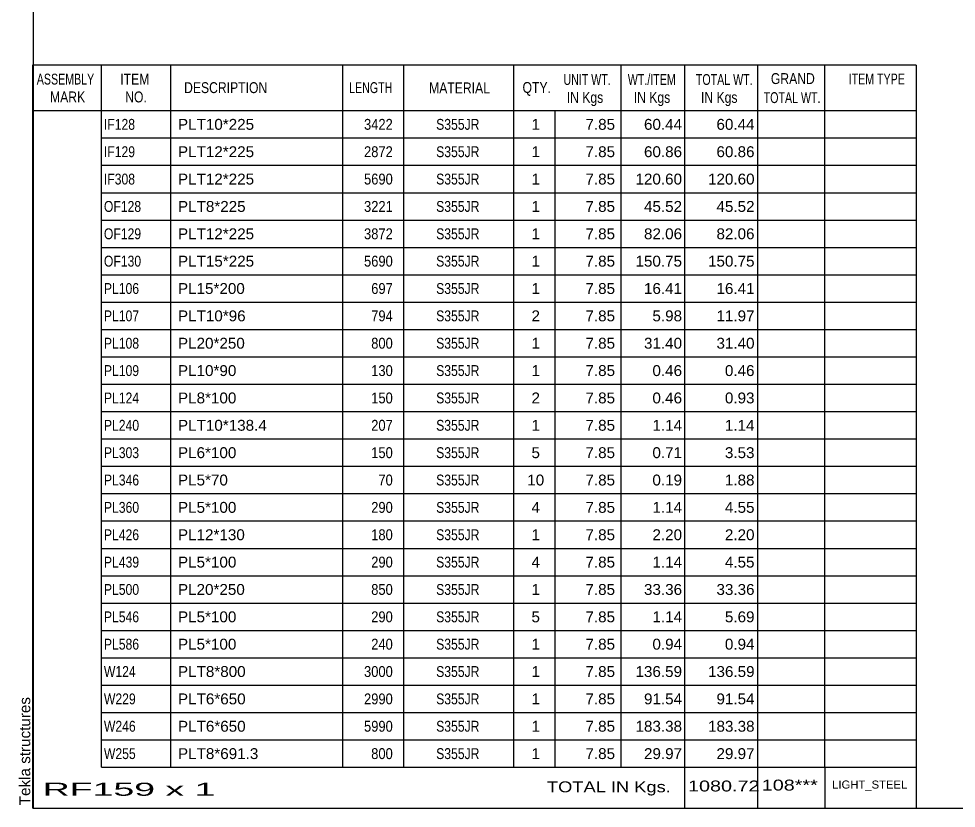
# Model space of a CAD drawing. Header units: millimetres. Extents: x -1014 to -611, y -182 to 95.
# Drawn here: x -1013.8 to -849.4, y -182.2 to -43.7 of the extents above; entities that cross this region are included whole.
import ezdxf

# ---------------------------------------------------------------- set-up
doc = ezdxf.new("R2010")
doc.units = ezdxf.units.MM
doc.styles.add('Arial', font='ARIAL.TTF', dxfattribs={"height": 0.2})

# ---------------------------------------------------------------- blocks, each defined once
blk = doc.blocks.new('Unknown-624476792-1210')
at = {"color": 5, "linetype": 'Continuous'}
for p, q in [((-1011.28, 94.86), (-1011.28, -182.14)), ((-1011.28, -182.14), (-611.28, -182.14))]:
    blk.add_line(p, q, dxfattribs=at)
at = {"color": 174, "linetype": 'Continuous', "style": 'Arial'}
blk.add_text('Tekla structures', height=1.9102, rotation=90, dxfattribs=at).set_placement((-1011.78, -181.64))
blk = doc.blocks.new('CBS_BOM-624476792-12893')
at = {"color": 7, "linetype": 'Continuous'}
for p, q in [((-1011.31, -59.77), (-1011.31, -51.77)), ((-1011.31, -51.77), (-856.39, -51.77)), ((-999.31, -59.77), (-999.31, -51.77)), ((-987.12, -59.77), (-987.12, -51.77)), ((-956.96, -59.77), (-956.96, -51.77)), ((-946.28, -59.77), (-946.28, -51.77)), ((-926.96, -59.77), (-926.96, -51.77)), ((-908.16, -59.77), (-908.16, -51.77)), ((-896.95, -59.77), (-896.95, -51.77)), ((-884.16, -59.77), (-884.16, -51.77)), ((-872.41, -59.77), (-872.41, -51.77)), ((-856.39, -51.78), (-856.4, -59.76)), ((-1011.31, -59.77), (-856.39, -59.77)), ((-1011.31, -64.57), (-1011.31, -59.77)), ((-999.31, -64.57), (-999.31, -59.77)), ((-987.12, -64.57), (-987.12, -59.77)), ((-956.96, -64.57), (-956.96, -59.77)), ((-946.28, -64.57), (-946.28, -59.77)), ((-926.96, -64.57), (-926.96, -59.77)), ((-919.7, -64.57), (-919.7, -59.77)), ((-908.16, -64.57), (-908.16, -59.77)), ((-896.95, -64.57), (-896.95, -59.77)), ((-884.16, -64.57), (-884.16, -59.77)), ((-872.4, -64.57), (-872.4, -59.77)), ((-856.39, -59.78), (-856.39, -64.57)), ((-1011.31, -69.37), (-1011.31, -64.57)), ((-999.31, -64.57), (-856.39, -64.57)), ((-999.31, -69.37), (-999.31, -64.57)), ((-987.12, -69.37), (-987.12, -64.57)), ((-956.96, -69.37), (-956.96, -64.57)), ((-946.28, -69.37), (-946.28, -64.57)), ((-926.96, -69.37), (-926.96, -64.57)), ((-919.7, -69.37), (-919.7, -64.57)), ((-908.16, -69.37), (-908.16, -64.57)), ((-896.95, -69.37), (-896.95, -64.57)), ((-884.16, -69.37), (-884.16, -64.57)), ((-872.4, -69.37), (-872.4, -64.57)), ((-856.39, -64.58), (-856.39, -69.37)), ((-1011.31, -74.17), (-1011.31, -69.37)), ((-999.31, -69.37), (-856.39, -69.37)), ((-999.31, -74.17), (-999.31, -69.37)), ((-987.12, -74.17), (-987.12, -69.37)), ((-956.96, -74.17), (-956.96, -69.37)), ((-946.28, -74.17), (-946.28, -69.37)), ((-926.96, -74.17), (-926.96, -69.37)), ((-919.7, -74.17), (-919.7, -69.37)), ((-908.16, -74.17), (-908.16, -69.37)), ((-896.95, -74.17), (-896.95, -69.37)), ((-884.16, -74.17), (-884.16, -69.37)), ((-872.4, -74.17), (-872.4, -69.37)), ((-856.39, -69.38), (-856.39, -74.17)), ((-1011.31, -78.97), (-1011.31, -74.17)), ((-999.31, -74.17), (-856.39, -74.17)), ((-999.31, -78.97), (-999.31, -74.17)), ((-987.12, -78.97), (-987.12, -74.17)), ((-956.96, -78.97), (-956.96, -74.17)), ((-946.28, -78.97), (-946.28, -74.17)), ((-926.96, -78.97), (-926.96, -74.17)), ((-919.7, -78.97), (-919.7, -74.17)), ((-908.16, -78.97), (-908.16, -74.17)), ((-896.95, -78.97), (-896.95, -74.17)), ((-884.16, -78.97), (-884.16, -74.17)), ((-872.4, -78.97), (-872.4, -74.17)), ((-856.39, -74.18), (-856.39, -78.97)), ((-1011.31, -83.77), (-1011.31, -78.97)), ((-999.31, -78.97), (-856.39, -78.97)), ((-999.31, -83.77), (-999.31, -78.97)), ((-987.12, -83.77), (-987.12, -78.97)), ((-956.96, -83.77), (-956.96, -78.97)), ((-946.28, -83.77), (-946.28, -78.97)), ((-926.96, -83.77), (-926.96, -78.97)), ((-919.7, -83.77), (-919.7, -78.97)), ((-908.16, -83.77), (-908.16, -78.97)), ((-896.95, -83.77), (-896.95, -78.97)), ((-884.16, -83.77), (-884.16, -78.97)), ((-872.4, -83.77), (-872.4, -78.97)), ((-856.39, -78.98), (-856.39, -83.77)), ((-1011.31, -88.57), (-1011.31, -83.77)), ((-999.31, -83.77), (-856.39, -83.77)), ((-999.31, -88.57), (-999.31, -83.77)), ((-987.12, -88.57), (-987.12, -83.77)), ((-956.96, -88.57), (-956.96, -83.77)), ((-946.28, -88.57), (-946.28, -83.77)), ((-926.96, -88.57), (-926.96, -83.77)), ((-919.7, -88.57), (-919.7, -83.77)), ((-908.16, -88.57), (-908.16, -83.77)), ((-896.95, -88.57), (-896.95, -83.77)), ((-884.16, -88.57), (-884.16, -83.77)), ((-872.4, -88.57), (-872.4, -83.77)), ((-856.39, -83.78), (-856.39, -88.57)), ((-1011.31, -93.37), (-1011.31, -88.57)), ((-999.31, -88.57), (-856.39, -88.57)), ((-999.31, -93.37), (-999.31, -88.57)), ((-987.12, -93.37), (-987.12, -88.57)), ((-956.96, -93.37), (-956.96, -88.57)), ((-946.28, -93.37), (-946.28, -88.57)), ((-926.96, -93.37), (-926.96, -88.57)), ((-919.7, -93.37), (-919.7, -88.57)), ((-908.16, -93.37), (-908.16, -88.57)), ((-896.95, -93.37), (-896.95, -88.57)), ((-884.16, -93.37), (-884.16, -88.57)), ((-872.4, -93.37), (-872.4, -88.57)), ((-856.39, -88.58), (-856.39, -93.37)), ((-1011.31, -98.17), (-1011.31, -93.37)), ((-999.31, -93.37), (-856.39, -93.37)), ((-999.31, -98.17), (-999.31, -93.37)), ((-987.12, -98.17), (-987.12, -93.37)), ((-956.96, -98.17), (-956.96, -93.37)), ((-946.28, -98.17), (-946.28, -93.37)), ((-926.96, -98.17), (-926.96, -93.37)), ((-919.7, -98.17), (-919.7, -93.37)), ((-908.16, -98.17), (-908.16, -93.37)), ((-896.95, -98.17), (-896.95, -93.37)), ((-884.16, -98.17), (-884.16, -93.37)), ((-872.4, -98.17), (-872.4, -93.37)), ((-856.39, -93.38), (-856.39, -98.17)), ((-1011.31, -102.97), (-1011.31, -98.17)), ((-999.31, -98.17), (-856.39, -98.17)), ((-999.31, -102.97), (-999.31, -98.17)), ((-987.12, -102.97), (-987.12, -98.17)), ((-956.96, -102.97), (-956.96, -98.17)), ((-946.28, -102.97), (-946.28, -98.17)), ((-926.96, -102.97), (-926.96, -98.17)), ((-919.7, -102.97), (-919.7, -98.17)), ((-908.16, -102.97), (-908.16, -98.17)), ((-896.95, -102.97), (-896.95, -98.17)), ((-884.16, -102.97), (-884.16, -98.17)), ((-872.4, -102.97), (-872.4, -98.17)), ((-856.39, -98.18), (-856.39, -102.97)), ((-1011.31, -107.77), (-1011.31, -102.97)), ((-999.31, -102.97), (-856.39, -102.97)), ((-999.31, -107.77), (-999.31, -102.97)), ((-987.12, -107.77), (-987.12, -102.97)), ((-956.96, -107.77), (-956.96, -102.97)), ((-946.28, -107.77), (-946.28, -102.97)), ((-926.96, -107.77), (-926.96, -102.97)), ((-919.7, -107.77), (-919.7, -102.97)), ((-908.16, -107.77), (-908.16, -102.97)), ((-896.95, -107.77), (-896.95, -102.97)), ((-884.16, -107.77), (-884.16, -102.97)), ((-872.4, -107.77), (-872.4, -102.97)), ((-856.39, -102.98), (-856.39, -107.77)), ((-1011.31, -112.57), (-1011.31, -107.77)), ((-999.31, -107.77), (-856.39, -107.77)), ((-999.31, -112.57), (-999.31, -107.77)), ((-987.12, -112.57), (-987.12, -107.77)), ((-956.96, -112.57), (-956.96, -107.77)), ((-946.28, -112.57), (-946.28, -107.77)), ((-926.96, -112.57), (-926.96, -107.77)), ((-919.7, -112.57), (-919.7, -107.77)), ((-908.16, -112.57), (-908.16, -107.77)), ((-896.95, -112.57), (-896.95, -107.77)), ((-884.16, -112.57), (-884.16, -107.77)), ((-872.4, -112.57), (-872.4, -107.77)), ((-856.39, -107.78), (-856.39, -112.57)), ((-1011.31, -117.37), (-1011.31, -112.57)), ((-999.31, -112.57), (-856.39, -112.57)), ((-999.31, -117.37), (-999.31, -112.57)), ((-987.12, -117.37), (-987.12, -112.57)), ((-956.96, -117.37), (-956.96, -112.57)), ((-946.28, -117.37), (-946.28, -112.57)), ((-926.96, -117.37), (-926.96, -112.57)), ((-919.7, -117.37), (-919.7, -112.57)), ((-908.16, -117.37), (-908.16, -112.57)), ((-896.95, -117.37), (-896.95, -112.57)), ((-884.16, -117.37), (-884.16, -112.57)), ((-872.4, -117.37), (-872.4, -112.57)), ((-856.39, -112.58), (-856.39, -117.37)), ((-1011.31, -122.17), (-1011.31, -117.37)), ((-999.31, -117.37), (-856.39, -117.37)), ((-999.31, -122.17), (-999.31, -117.37)), ((-987.12, -122.17), (-987.12, -117.37)), ((-956.96, -122.17), (-956.96, -117.37)), ((-946.28, -122.17), (-946.28, -117.37)), ((-926.96, -122.17), (-926.96, -117.37)), ((-919.7, -122.17), (-919.7, -117.37)), ((-908.16, -122.17), (-908.16, -117.37)), ((-896.95, -122.17), (-896.95, -117.37)), ((-884.16, -122.17), (-884.16, -117.37)), ((-872.4, -122.17), (-872.4, -117.37)), ((-856.39, -117.38), (-856.39, -122.17)), ((-1011.31, -126.97), (-1011.31, -122.17)), ((-999.31, -122.17), (-856.39, -122.17)), ((-999.31, -126.97), (-999.31, -122.17)), ((-987.12, -126.97), (-987.12, -122.17)), ((-956.96, -126.97), (-956.96, -122.17)), ((-946.28, -126.97), (-946.28, -122.17)), ((-926.96, -126.97), (-926.96, -122.17)), ((-919.7, -126.97), (-919.7, -122.17)), ((-908.16, -126.97), (-908.16, -122.17)), ((-896.95, -126.97), (-896.95, -122.17)), ((-884.16, -126.97), (-884.16, -122.17)), ((-872.4, -126.97), (-872.4, -122.17)), ((-856.39, -122.18), (-856.39, -126.97)), ((-1011.31, -131.77), (-1011.31, -126.97)), ((-999.31, -126.97), (-856.39, -126.97)), ((-999.31, -131.77), (-999.31, -126.97)), ((-987.12, -131.77), (-987.12, -126.97)), ((-956.96, -131.77), (-956.96, -126.97)), ((-946.28, -131.77), (-946.28, -126.97)), ((-926.96, -131.77), (-926.96, -126.97)), ((-919.7, -131.77), (-919.7, -126.97)), ((-908.16, -131.77), (-908.16, -126.97)), ((-896.95, -131.77), (-896.95, -126.97)), ((-884.16, -131.77), (-884.16, -126.97)), ((-872.4, -131.77), (-872.4, -126.97)), ((-856.39, -126.98), (-856.39, -131.77)), ((-1011.31, -136.57), (-1011.31, -131.77)), ((-999.31, -131.77), (-856.39, -131.77)), ((-999.31, -136.57), (-999.31, -131.77)), ((-987.12, -136.57), (-987.12, -131.77)), ((-956.96, -136.57), (-956.96, -131.77)), ((-946.28, -136.57), (-946.28, -131.77)), ((-926.96, -136.57), (-926.96, -131.77)), ((-919.7, -136.57), (-919.7, -131.77)), ((-908.16, -136.57), (-908.16, -131.77)), ((-896.95, -136.57), (-896.95, -131.77)), ((-884.16, -136.57), (-884.16, -131.77)), ((-872.4, -136.57), (-872.4, -131.77)), ((-856.39, -131.78), (-856.39, -136.57)), ((-1011.31, -141.37), (-1011.31, -136.57)), ((-999.31, -136.57), (-856.39, -136.57)), ((-999.31, -141.37), (-999.31, -136.57)), ((-987.12, -141.37), (-987.12, -136.57)), ((-956.96, -141.37), (-956.96, -136.57)), ((-946.28, -141.37), (-946.28, -136.57)), ((-926.96, -141.37), (-926.96, -136.57)), ((-919.7, -141.37), (-919.7, -136.57)), ((-908.16, -141.37), (-908.16, -136.57)), ((-896.95, -141.37), (-896.95, -136.57)), ((-884.16, -141.37), (-884.16, -136.57)), ((-872.4, -141.37), (-872.4, -136.57)), ((-856.39, -136.58), (-856.39, -141.37)), ((-1011.31, -146.17), (-1011.31, -141.37)), ((-999.31, -141.37), (-856.39, -141.37)), ((-999.31, -146.17), (-999.31, -141.37)), ((-987.12, -146.17), (-987.12, -141.37)), ((-956.96, -146.17), (-956.96, -141.37)), ((-946.28, -146.17), (-946.28, -141.37)), ((-926.96, -146.17), (-926.96, -141.37)), ((-919.7, -146.17), (-919.7, -141.37)), ((-908.16, -146.17), (-908.16, -141.37)), ((-896.95, -146.17), (-896.95, -141.37)), ((-884.16, -146.17), (-884.16, -141.37)), ((-872.4, -146.17), (-872.4, -141.37)), ((-856.39, -141.38), (-856.39, -146.17)), ((-1011.31, -150.97), (-1011.31, -146.17)), ((-999.31, -146.17), (-856.39, -146.17)), ((-999.31, -150.97), (-999.31, -146.17)), ((-987.12, -150.97), (-987.12, -146.17)), ((-956.96, -150.97), (-956.96, -146.17)), ((-946.28, -150.97), (-946.28, -146.17)), ((-926.96, -150.97), (-926.96, -146.17)), ((-919.7, -150.97), (-919.7, -146.17)), ((-908.16, -150.97), (-908.16, -146.17)), ((-896.95, -150.97), (-896.95, -146.17)), ((-884.16, -150.97), (-884.16, -146.17)), ((-872.4, -150.97), (-872.4, -146.17)), ((-856.39, -146.18), (-856.39, -150.97)), ((-1011.31, -155.77), (-1011.31, -150.97)), ((-999.31, -150.97), (-856.39, -150.97)), ((-999.31, -155.77), (-999.31, -150.97)), ((-987.12, -155.77), (-987.12, -150.97)), ((-956.96, -155.77), (-956.96, -150.97)), ((-946.28, -155.77), (-946.28, -150.97)), ((-926.96, -155.77), (-926.96, -150.97)), ((-919.7, -155.77), (-919.7, -150.97)), ((-908.16, -155.77), (-908.16, -150.97)), ((-896.95, -155.77), (-896.95, -150.97)), ((-884.16, -155.77), (-884.16, -150.97)), ((-872.4, -155.77), (-872.4, -150.97)), ((-856.39, -150.98), (-856.39, -155.77)), ((-1011.31, -160.57), (-1011.31, -155.77)), ((-999.31, -155.77), (-856.39, -155.77)), ((-999.31, -160.57), (-999.31, -155.77)), ((-987.12, -160.57), (-987.12, -155.77)), ((-956.96, -160.57), (-956.96, -155.77)), ((-946.28, -160.57), (-946.28, -155.77)), ((-926.96, -160.57), (-926.96, -155.77)), ((-919.7, -160.57), (-919.7, -155.77)), ((-908.16, -160.57), (-908.16, -155.77)), ((-896.95, -160.57), (-896.95, -155.77)), ((-884.16, -160.57), (-884.16, -155.77)), ((-872.4, -160.57), (-872.4, -155.77)), ((-856.39, -155.78), (-856.39, -160.57)), ((-1011.31, -165.37), (-1011.31, -160.57)), ((-999.31, -160.57), (-856.39, -160.57)), ((-999.31, -165.37), (-999.31, -160.57)), ((-987.12, -165.37), (-987.12, -160.57)), ((-956.96, -165.37), (-956.96, -160.57)), ((-946.28, -165.37), (-946.28, -160.57)), ((-926.96, -165.37), (-926.96, -160.57)), ((-919.7, -165.37), (-919.7, -160.57)), ((-908.16, -165.37), (-908.16, -160.57)), ((-896.95, -165.37), (-896.95, -160.57)), ((-884.16, -165.37), (-884.16, -160.57)), ((-872.4, -165.37), (-872.4, -160.57)), ((-856.39, -160.58), (-856.39, -165.37)), ((-1011.31, -170.17), (-1011.31, -165.37)), ((-999.31, -165.37), (-856.39, -165.37)), ((-999.31, -170.17), (-999.31, -165.37)), ((-987.12, -170.17), (-987.12, -165.37)), ((-956.96, -170.17), (-956.96, -165.37)), ((-946.28, -170.17), (-946.28, -165.37)), ((-926.96, -170.17), (-926.96, -165.37)), ((-919.7, -170.17), (-919.7, -165.37)), ((-908.16, -170.17), (-908.16, -165.37)), ((-896.95, -170.17), (-896.95, -165.37)), ((-884.16, -170.17), (-884.16, -165.37)), ((-872.4, -170.17), (-872.4, -165.37)), ((-856.39, -165.38), (-856.39, -170.17)), ((-1011.31, -174.97), (-1011.31, -170.17)), ((-999.31, -170.17), (-856.39, -170.17)), ((-999.31, -174.97), (-999.31, -170.17)), ((-987.12, -174.97), (-987.12, -170.17)), ((-956.96, -174.97), (-956.96, -170.17)), ((-946.28, -174.97), (-946.28, -170.17)), ((-926.96, -174.97), (-926.96, -170.17)), ((-919.7, -174.97), (-919.7, -170.17)), ((-908.16, -174.97), (-908.16, -170.17)), ((-896.95, -174.97), (-896.95, -170.17)), ((-884.16, -174.97), (-884.16, -170.17)), ((-872.4, -174.97), (-872.4, -170.17)), ((-856.39, -170.18), (-856.39, -174.97)), ((-1011.31, -182.17), (-1011.31, -174.99)), ((-999.31, -174.97), (-856.39, -174.97)), ((-896.95, -182.17), (-896.95, -174.99)), ((-884.16, -182.17), (-884.16, -174.99)), ((-872.36, -182.17), (-872.36, -174.99)), ((-856.39, -174.97), (-856.39, -182.17)), ((-1011.31, -182.17), (-856.39, -182.17))]:
    blk.add_line(p, q, dxfattribs=at)
at = {"color": 3, "linetype": 'Continuous', "style": 'Arial'}
for s, height, width, p in [('ASSEMBLY', 1.91, 0.7, (-1010.63, -55.2)), ('ITEM', 1.91, 0.8, (-995.99, -55.2)), ('UNIT WT.', 1.91, 0.7, (-918.27, -55.27)), ('WT./ITEM', 1.91, 0.7, (-906.98, -55.27)), ('TOTAL WT.', 1.91, 0.7, (-895.04, -55.27)), ('GRAND', 1.91, 0.8, (-881.89, -55.11)), ('ITEM TYPE', 1.91, 0.7, (-868.25, -55.19)), ('DESCRIPTION', 1.9102, 0.8, (-984.8, -56.7)), ('LENGTH', 1.91, 0.7, (-955.85, -56.7)), ('MATERIAL', 1.91, 0.8, (-941.83, -56.75)), ('QTY.', 1.91, 0.8, (-925.44, -56.67)), ('MARK', 1.91, 0.8, (-1008.31, -58.33)), ('NO.', 1.91, 0.8, (-995.13, -58.33)), ('IN Kgs', 1.91, 0.8, (-917.69, -58.41)), ('IN Kgs', 1.91, 0.8, (-905.94, -58.41)), ('IN Kgs', 1.91, 0.8, (-894.15, -58.41)), ('TOTAL WT.', 1.91, 0.7, (-883.15, -58.45))]:
    blk.add_text(s, height=height, dxfattribs=dict(at, width=width)).set_placement(p)
at = {"color": 7, "linetype": 'Continuous', "style": 'Arial'}
for s, width, p in [('IF128', 0.8, (-998.86, -63.14)), ('3422', 0.85, (-953.24, -63.14)), ('S355JR', 0.8, (-940.59, -63.14)), ('IF129', 0.8, (-998.86, -67.94)), ('2872', 0.85, (-953.24, -67.94)), ('S355JR', 0.8, (-940.59, -67.94)), ('IF308', 0.8, (-998.86, -72.74)), ('5690', 0.85, (-953.24, -72.74)), ('S355JR', 0.8, (-940.59, -72.74)), ('OF128', 0.8, (-998.86, -77.54)), ('3221', 0.85, (-953.24, -77.54)), ('S355JR', 0.8, (-940.59, -77.54)), ('OF129', 0.8, (-998.86, -82.34)), ('3872', 0.85, (-953.24, -82.34)), ('S355JR', 0.8, (-940.59, -82.34)), ('OF130', 0.8, (-998.86, -87.14)), ('5690', 0.85, (-953.24, -87.14)), ('S355JR', 0.8, (-940.59, -87.14)), ('PL106', 0.8, (-998.86, -91.94)), ('697', 0.85, (-951.98, -91.94)), ('S355JR', 0.8, (-940.59, -91.94)), ('PL107', 0.8, (-998.86, -96.74)), ('794', 0.85, (-951.98, -96.74)), ('S355JR', 0.8, (-940.59, -96.74)), ('PL108', 0.8, (-998.86, -101.54)), ('800', 0.85, (-951.98, -101.54)), ('S355JR', 0.8, (-940.59, -101.54)), ('PL109', 0.8, (-998.86, -106.34)), ('130', 0.85, (-951.98, -106.34)), ('S355JR', 0.8, (-940.59, -106.34)), ('PL124', 0.8, (-998.86, -111.14)), ('150', 0.85, (-951.98, -111.14)), ('S355JR', 0.8, (-940.59, -111.14)), ('PL240', 0.8, (-998.86, -115.94)), ('207', 0.85, (-951.98, -115.94)), ('S355JR', 0.8, (-940.59, -115.94)), ('PL303', 0.8, (-998.86, -120.74)), ('150', 0.85, (-951.98, -120.74)), ('S355JR', 0.8, (-940.59, -120.74)), ('PL346', 0.8, (-998.86, -125.54)), ('70', 0.85, (-950.72, -125.54)), ('S355JR', 0.8, (-940.59, -125.54)), ('PL360', 0.8, (-998.86, -130.34)), ('290', 0.85, (-951.98, -130.34)), ('S355JR', 0.8, (-940.59, -130.34)), ('PL426', 0.8, (-998.86, -135.14)), ('180', 0.85, (-951.98, -135.14)), ('S355JR', 0.8, (-940.59, -135.14)), ('PL439', 0.8, (-998.86, -139.94)), ('290', 0.85, (-951.98, -139.94)), ('S355JR', 0.8, (-940.59, -139.94)), ('PL500', 0.8, (-998.86, -144.74)), ('850', 0.85, (-951.98, -144.74)), ('S355JR', 0.8, (-940.59, -144.74)), ('PL546', 0.8, (-998.86, -149.54)), ('290', 0.85, (-951.98, -149.54)), ('S355JR', 0.8, (-940.59, -149.54)), ('PL586', 0.8, (-998.86, -154.34)), ('240', 0.85, (-951.98, -154.34)), ('S355JR', 0.8, (-940.59, -154.34)), ('W124', 0.8, (-998.86, -159.14)), ('3000', 0.85, (-953.24, -159.14)), ('S355JR', 0.8, (-940.59, -159.14)), ('W229', 0.8, (-998.86, -163.94)), ('2990', 0.85, (-953.24, -163.94)), ('S355JR', 0.8, (-940.59, -163.94)), ('W246', 0.8, (-998.86, -168.74)), ('5990', 0.85, (-953.24, -168.74)), ('S355JR', 0.8, (-940.59, -168.74)), ('W255', 0.8, (-998.86, -173.54)), ('800', 0.85, (-951.98, -173.54)), ('S355JR', 0.8, (-940.59, -173.54))]:
    blk.add_text(s, height=1.91, dxfattribs=dict(at, width=width)).set_placement(p)
for s, height, p in [('PLT10*225', 1.91, (-985.87, -63.14)), ('1', 1.91, (-923.87, -63.14)), ('7.85', 1.91, (-914.41, -63.14)), ('60.44', 1.91, (-904.14, -63.14)), ('60.44', 1.91, (-891.43, -63.14)), ('PLT12*225', 1.91, (-985.87, -67.94)), ('1', 1.91, (-923.87, -67.94)), ('7.85', 1.91, (-914.41, -67.94)), ('60.86', 1.91, (-904.14, -67.94)), ('60.86', 1.91, (-891.43, -67.94)), ('PLT12*225', 1.91, (-985.87, -72.74)), ('1', 1.91, (-923.87, -72.74)), ('7.85', 1.91, (-914.41, -72.74)), ('120.60', 1.91, (-905.63, -72.74)), ('120.60', 1.91, (-892.91, -72.74)), ('PLT8*225', 1.91, (-985.87, -77.54)), ('1', 1.91, (-923.87, -77.54)), ('7.85', 1.91, (-914.41, -77.54)), ('45.52', 1.91, (-904.14, -77.54)), ('45.52', 1.91, (-891.43, -77.54)), ('PLT12*225', 1.91, (-985.87, -82.34)), ('1', 1.91, (-923.87, -82.34)), ('7.85', 1.91, (-914.41, -82.34)), ('82.06', 1.91, (-904.14, -82.34)), ('82.06', 1.91, (-891.43, -82.34)), ('PLT15*225', 1.91, (-985.87, -87.14)), ('1', 1.91, (-923.87, -87.14)), ('7.85', 1.91, (-914.41, -87.14)), ('150.75', 1.91, (-905.63, -87.14)), ('150.75', 1.91, (-892.91, -87.14)), ('PL15*200', 1.91, (-985.87, -91.94)), ('1', 1.91, (-923.87, -91.94)), ('7.85', 1.91, (-914.41, -91.94)), ('16.41', 1.91, (-904.14, -91.94)), ('16.41', 1.91, (-891.43, -91.94)), ('PLT10*96', 1.91, (-985.87, -96.74)), ('2', 1.91, (-923.87, -96.74)), ('7.85', 1.91, (-914.41, -96.74)), ('5.98', 1.91, (-902.66, -96.74)), ('11.97', 1.91, (-891.43, -96.74)), ('PL20*250', 1.91, (-985.87, -101.54)), ('1', 1.91, (-923.87, -101.54)), ('7.85', 1.91, (-914.41, -101.54)), ('31.40', 1.91, (-904.14, -101.54)), ('31.40', 1.91, (-891.43, -101.54)), ('PL10*90', 1.91, (-985.87, -106.34)), ('1', 1.91, (-923.87, -106.34)), ('7.85', 1.91, (-914.41, -106.34)), ('0.46', 1.91, (-902.66, -106.34)), ('0.46', 1.91, (-889.95, -106.34)), ('PL8*100', 1.91, (-985.87, -111.14)), ('2', 1.91, (-923.87, -111.14)), ('7.85', 1.91, (-914.41, -111.14)), ('0.46', 1.91, (-902.66, -111.14)), ('0.93', 1.91, (-889.95, -111.14)), ('PLT10*138.4', 1.9102, (-985.87, -115.94)), ('1', 1.91, (-923.87, -115.94)), ('7.85', 1.91, (-914.41, -115.94)), ('1.14', 1.91, (-902.66, -115.94)), ('1.14', 1.91, (-889.95, -115.94)), ('PL6*100', 1.91, (-985.87, -120.74)), ('5', 1.91, (-923.87, -120.74)), ('7.85', 1.91, (-914.41, -120.74)), ('0.71', 1.91, (-902.66, -120.74)), ('3.53', 1.91, (-889.95, -120.74)), ('PL5*70', 1.91, (-985.87, -125.54)), ('10', 1.91, (-924.61, -125.54)), ('7.85', 1.91, (-914.41, -125.54)), ('0.19', 1.91, (-902.66, -125.54)), ('1.88', 1.91, (-889.95, -125.54)), ('PL5*100', 1.91, (-985.87, -130.34)), ('4', 1.91, (-923.87, -130.34)), ('7.85', 1.91, (-914.41, -130.34)), ('1.14', 1.91, (-902.66, -130.34)), ('4.55', 1.91, (-889.95, -130.34)), ('PL12*130', 1.91, (-985.87, -135.14)), ('1', 1.91, (-923.87, -135.14)), ('7.85', 1.91, (-914.41, -135.14)), ('2.20', 1.91, (-902.66, -135.14)), ('2.20', 1.91, (-889.95, -135.14)), ('PL5*100', 1.91, (-985.87, -139.94)), ('4', 1.91, (-923.87, -139.94)), ('7.85', 1.91, (-914.41, -139.94)), ('1.14', 1.91, (-902.66, -139.94)), ('4.55', 1.91, (-889.95, -139.94)), ('PL20*250', 1.91, (-985.87, -144.74)), ('1', 1.91, (-923.87, -144.74)), ('7.85', 1.91, (-914.41, -144.74)), ('33.36', 1.91, (-904.14, -144.74)), ('33.36', 1.91, (-891.43, -144.74)), ('PL5*100', 1.91, (-985.87, -149.54)), ('5', 1.91, (-923.87, -149.54)), ('7.85', 1.91, (-914.41, -149.54)), ('1.14', 1.91, (-902.66, -149.54)), ('5.69', 1.91, (-889.95, -149.54)), ('PL5*100', 1.91, (-985.87, -154.34)), ('1', 1.91, (-923.87, -154.34)), ('7.85', 1.91, (-914.41, -154.34)), ('0.94', 1.91, (-902.66, -154.34)), ('0.94', 1.91, (-889.95, -154.34)), ('PLT8*800', 1.91, (-985.87, -159.14)), ('1', 1.91, (-923.87, -159.14)), ('7.85', 1.91, (-914.41, -159.14)), ('136.59', 1.91, (-905.63, -159.14)), ('136.59', 1.91, (-892.91, -159.14)), ('PLT6*650', 1.91, (-985.87, -163.94)), ('1', 1.91, (-923.87, -163.94)), ('7.85', 1.91, (-914.41, -163.94)), ('91.54', 1.91, (-904.14, -163.94)), ('91.54', 1.91, (-891.43, -163.94)), ('PLT6*650', 1.91, (-985.87, -168.74)), ('1', 1.91, (-923.87, -168.74)), ('7.85', 1.91, (-914.41, -168.74)), ('183.38', 1.91, (-905.63, -168.74)), ('183.38', 1.91, (-892.91, -168.74)), ('PLT8*691.3', 1.91, (-985.87, -173.54)), ('1', 1.91, (-923.87, -173.54)), ('7.85', 1.91, (-914.41, -173.54)), ('29.97', 1.91, (-904.14, -173.54)), ('29.97', 1.91, (-891.43, -173.54))]:
    blk.add_text(s, height=height, dxfattribs=at).set_placement(p)
at = {"color": 6, "linetype": 'Continuous', "style": 'Arial'}
for s, height, width, p in [('TOTAL IN Kgs.', 1.9102, 1.2, (-921.15, -179.37)), ('1080.72', 1.91, 1.3, (-896.42, -179.22)), ('108***', 1.91, 1.3, (-883.49, -179.06)), ('RF159 x 1', 2.292, 2.05, (-1009.59, -179.98))]:
    blk.add_text(s, height=height, dxfattribs=dict(at, width=width)).set_placement(p)
blk.add_text('LIGHT_STEEL', height=1.4135, dxfattribs=at).set_placement((-871.14, -178.72))

msp = doc.modelspace()

# ---------------------------------------------------------------- block references
for name in ['Unknown-624476792-1210', 'CBS_BOM-624476792-12893']:
    msp.add_blockref(name, (0, 0))

doc.saveas('drawing.dxf')
